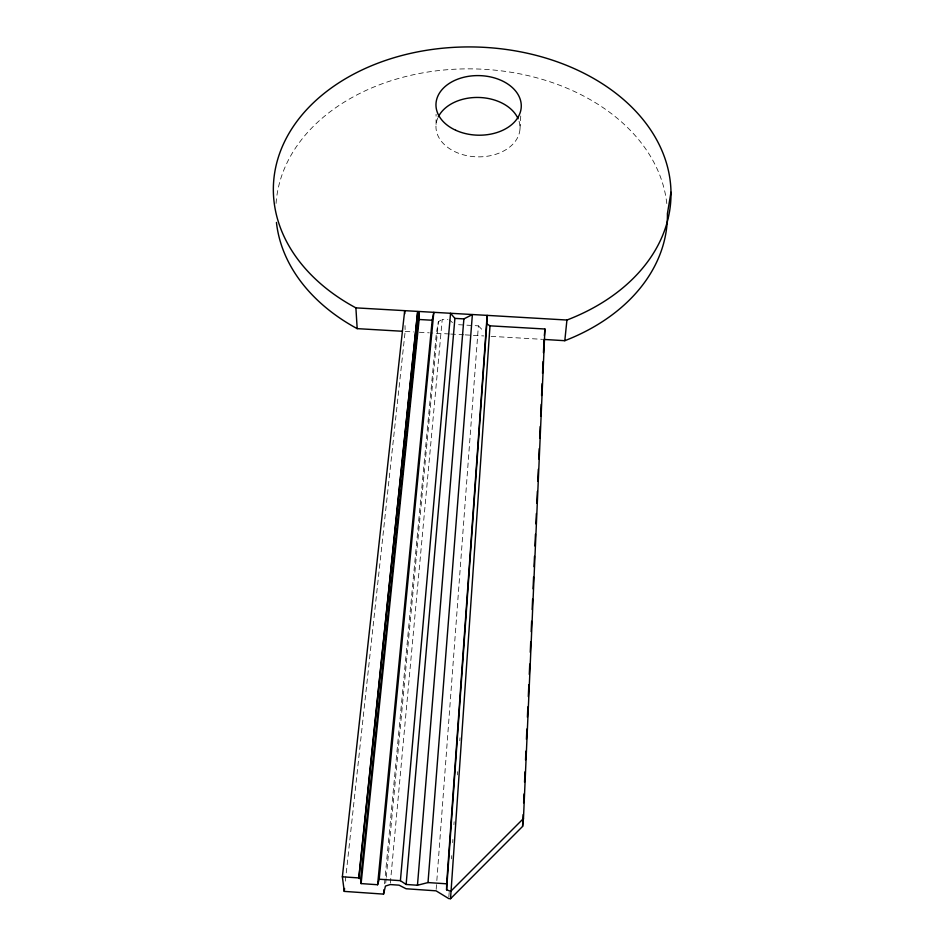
<?xml version="1.0" encoding="UTF-8"?>
<svg xmlns="http://www.w3.org/2000/svg" width="946" height="946" viewBox="0 0 946 946"><rect width="100%" height="100%" fill="white"/><g stroke="black" fill="none" stroke-linecap="round" stroke-linejoin="round"><path stroke-width="0.71" stroke-dasharray="4.73 3.55" d="M436.071 124.446L436.071 114.277M520.004 128.963L520.749 115.92M448.865 896.843L449.173 892.433M451.538 858.826L451.75 855.61M452.673 842.638L452.886 839.421M453.914 824.687L454.127 821.743M457.415 774.904L457.628 771.676M459.803 740.753L460.004 737.809M436.177 889.358L436.733 882.003M436.839 880.537L478.392 325.85L456.031 324.549M390.343 883.091L442.231 319.334L447.836 319.665M384.514 883.836L436.366 333.24L438.365 321.735L442.231 319.334M385.732 883.126L386.134 878.728M386.275 877.249L438.365 321.735M345.361 881.128L405.16 331.431L405.018 325.554M449.315 333.973L430.69 332.909M450.757 334.056L463.694 334.789M465.136 334.872L483.832 335.936M405.16 331.431L413.662 331.928M419.338 332.247L429.271 332.826M491.08 336.35L542.566 339.342M449.232 319.748L452.472 322.574M478.392 325.85L483.276 330.828M276.066 203.449A195.834 144.076 1.4 0 1 469.748 68.857A195.834 144.076 1.4 0 1 666.942 204.963M519.047 121.242A42.05 29.704 1.4 0 1 476.465 156.823A42.05 29.704 1.4 0 1 437.738 118.108"/><path stroke-width="1.42" d="M355.897 307.864L487.131 315.373L486.8 323.851L489.993 325.826L544.931 329.007L523.469 818.527L450.686 891.357L446.583 889.808L446.666 883.812L487.131 315.373L566.926 320.032A198.849 144.75 1.4 0 0 630.852 106.248A198.849 144.75 1.4 0 0 330.036 88.9A198.849 144.75 1.4 0 0 355.897 307.864L357.186 328.64L402.251 331.254M404.734 313.788L404.663 310.856L342.369 876.8L344.249 891.392L383.556 894.112L385.448 886.071L390.201 884.557L399.046 885.16L406.082 888.755L436.071 890.836L448.759 898.582L450.533 898.7L489.993 325.826M450.533 898.7L522.594 826.414L523.114 814.601M523.635 802.799L524.025 793.942M524.545 782.141L525.006 771.806M525.527 760.005L525.917 751.148M526.425 739.346L526.887 729.011M527.407 717.21L527.856 706.875M528.317 696.552L528.838 684.738M529.287 674.415L529.748 664.08M530.268 652.279L530.718 641.944M531.179 631.621L531.628 621.286M532.149 609.484L532.61 599.149M533.059 588.826L533.579 577.013M534.029 566.689L534.49 556.354M534.939 546.031L535.46 534.218M535.921 523.895L536.37 513.56M536.831 503.237L537.352 491.423M537.801 481.1L538.321 469.287M538.782 458.964L539.232 448.629M539.681 438.305L540.201 426.492M540.663 416.169L541.183 404.368M541.573 395.511L542.093 383.698M542.543 373.374L543.063 361.561M543.453 352.716L544.045 339.437L564.809 340.702A195.834 144.076 1.4 0 0 667.415 213.619L670.974 192.251M446.583 889.808L486.8 323.851M428.006 882.571L472.385 314.58L463.883 318.897L454.896 318.376L450.556 313.315L400.406 880.667L406.13 884.463L417.47 885.243L428.006 882.571L446.666 883.812M417.47 885.243L463.883 318.897M406.13 884.463L454.896 318.376M544.376 335.523L544.931 329.007M383.556 894.112L383.97 889.701M377.608 884.735L432.192 320.245L433.812 312.357L379.216 879.212L377.608 884.735L361.112 883.588L360.639 879.035L419.043 313.067L417.635 311.601L358.782 877.923L360.639 879.035M361.112 883.588L419.125 319.488L419.043 313.067M564.809 340.702L566.926 320.032M358.841 878.456L417.647 312.334M344.249 891.392L344.569 888.46M522.594 826.414L523.469 818.527M419.125 319.488L432.192 320.245M379.216 879.212L400.406 880.667M342.369 876.8L358.782 877.923M357.186 328.64A195.834 144.076 1.4 0 1 276.445 222.452M438.294 116.902A42.05 29.704 1.4 0 1 478.617 97.462A42.05 29.704 1.4 0 1 518.101 118.747M455.736 130.264A42.665 29.799 1.4 0 0 521.234 107.229A42.665 29.799 1.4 0 0 458.881 78.731A42.665 29.799 1.4 0 0 455.736 130.264"/></g></svg>
